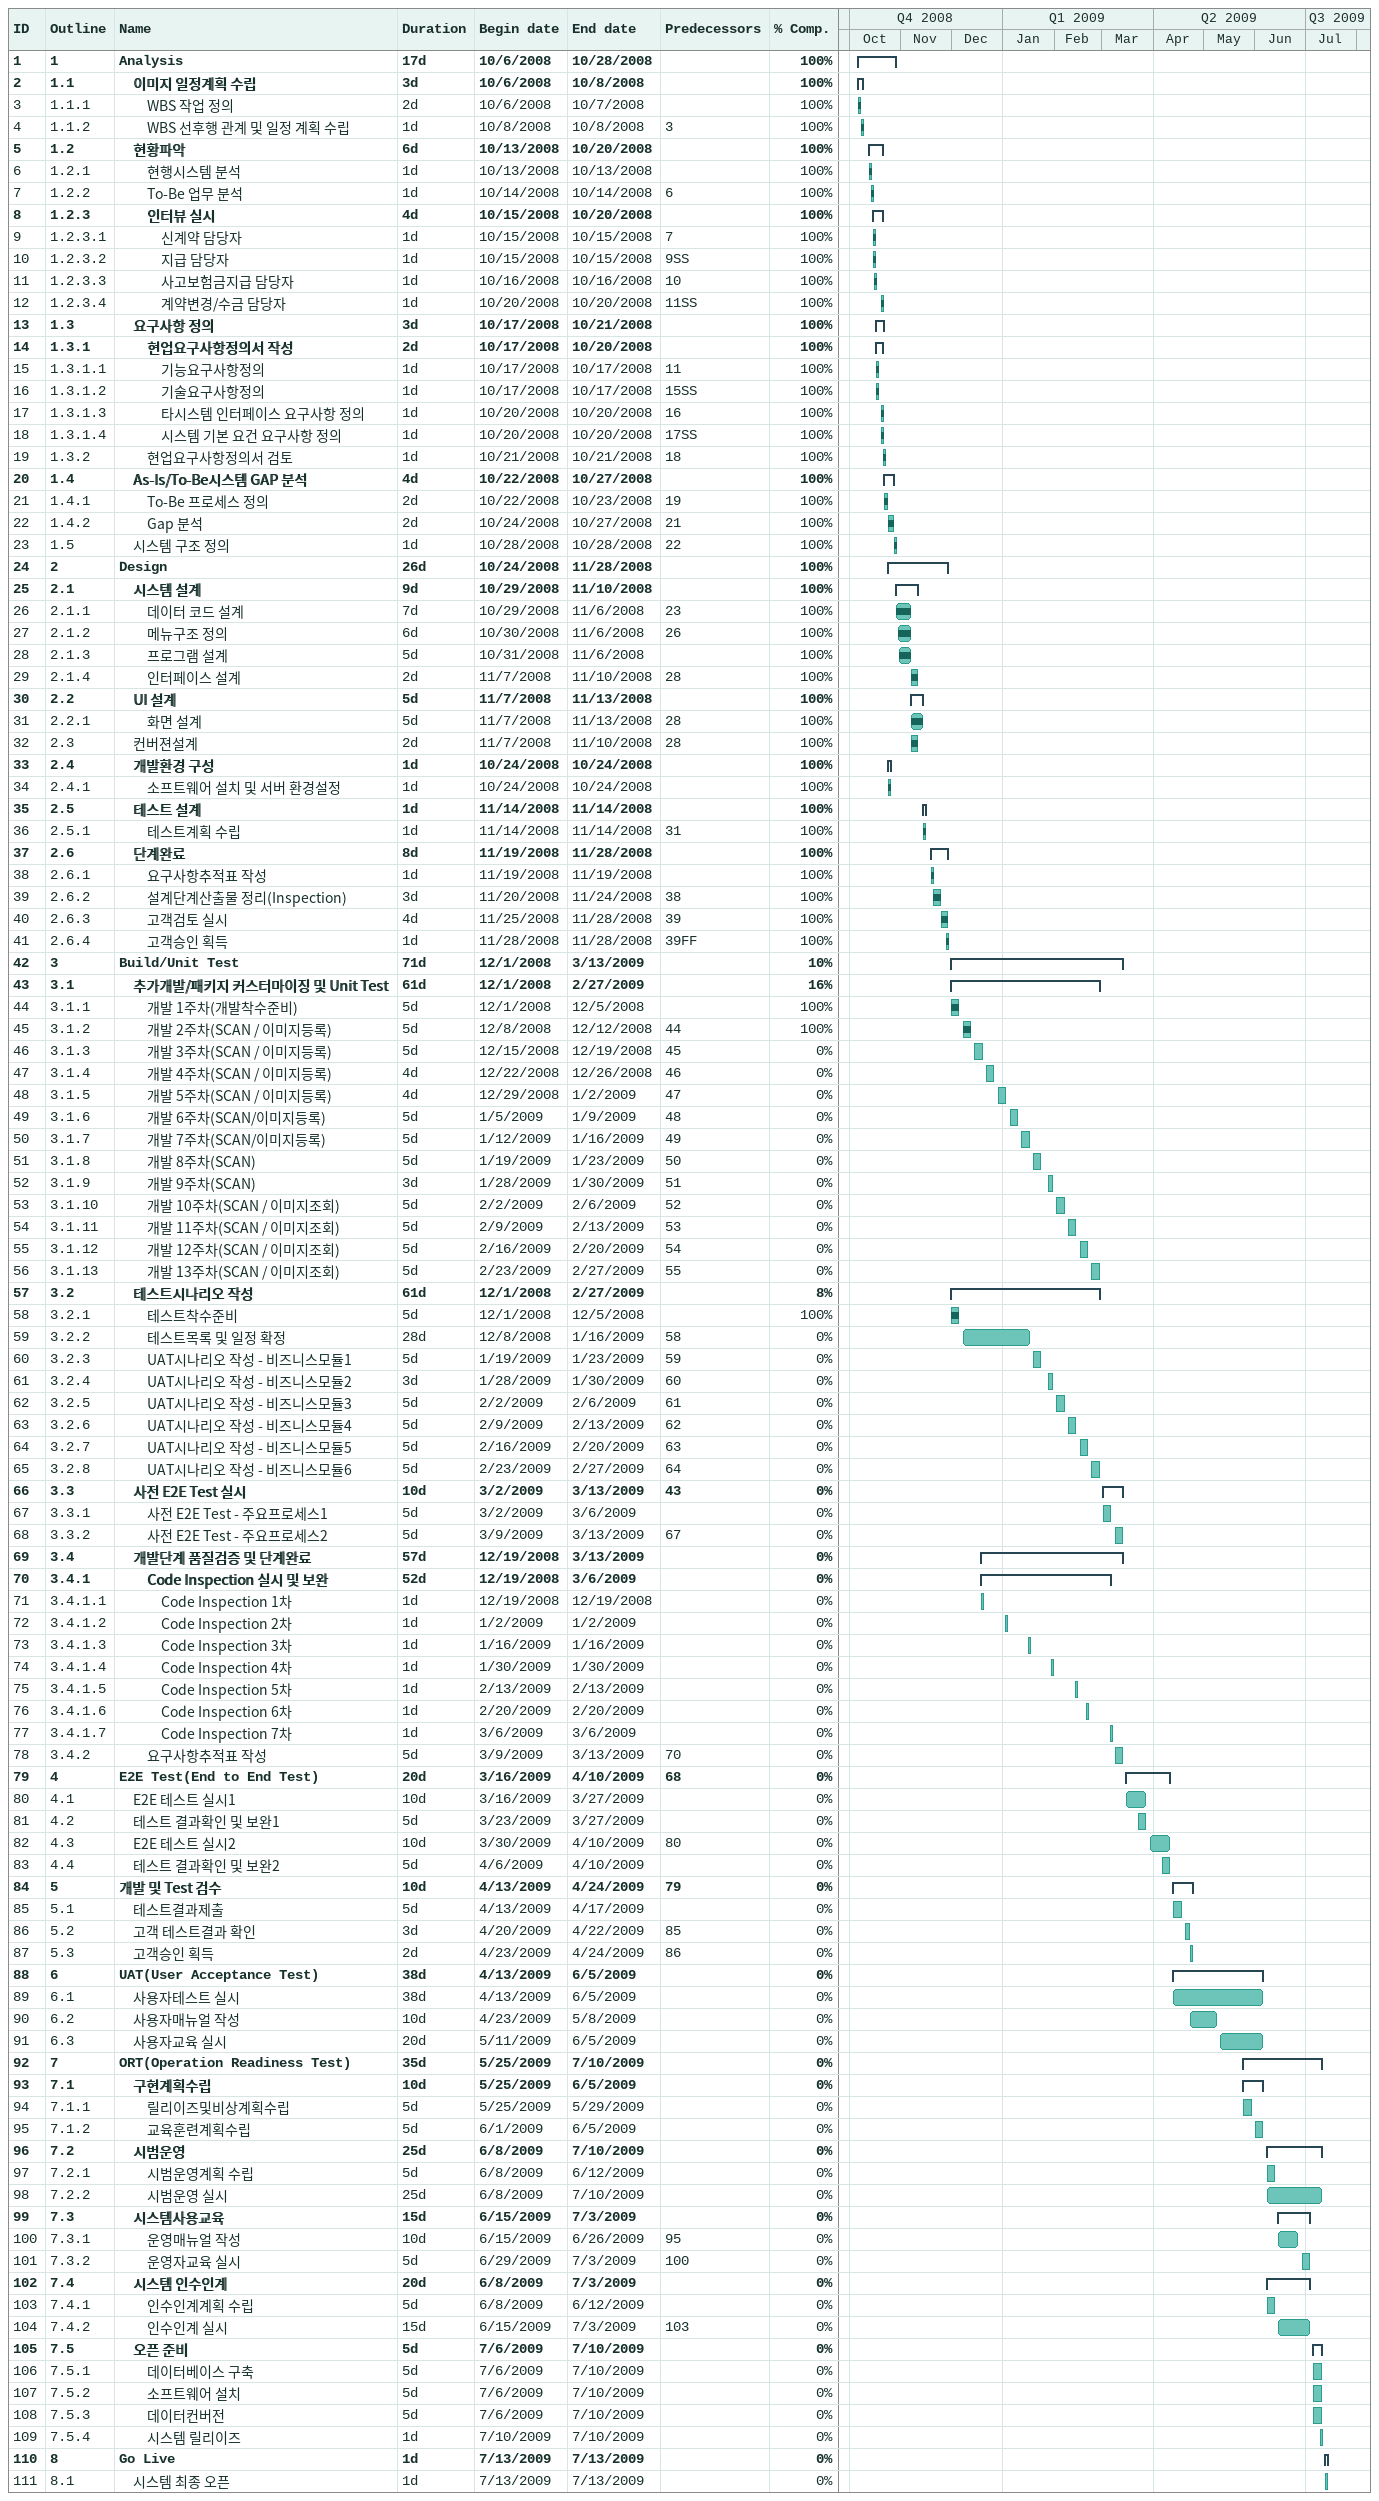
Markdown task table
| ID | WBS | Task | Duration | Start | Finish | Predecessors | % complete |
|---|---|---|---|---|---|---|---|
| 1 | 1 | **Analysis** | 17d | 2008-10-06 | 2008-10-28 |  | 100 |
| 2 | 1.1 | **이미지 일정계획 수립** | 3d | 2008-10-06 | 2008-10-08 |  | 100 |
| 3 | 1.1.1 | WBS 작업 정의 | 2d | 2008-10-06 | 2008-10-07 |  | 100 |
| 4 | 1.1.2 | WBS 선후행 관계 및 일정 계획 수립 | 1d | 2008-10-08 | 2008-10-08 | 3 | 100 |
| 5 | 1.2 | **현황파악** | 6d | 2008-10-13 | 2008-10-20 |  | 100 |
| 6 | 1.2.1 | 현행시스템 분석 | 1d | 2008-10-13 | 2008-10-13 |  | 100 |
| 7 | 1.2.2 | To-Be 업무 분석 | 1d | 2008-10-14 | 2008-10-14 | 6 | 100 |
| 8 | 1.2.3 | **인터뷰 실시** | 4d | 2008-10-15 | 2008-10-20 |  | 100 |
| 9 | 1.2.3.1 | 신계약 담당자 | 1d | 2008-10-15 | 2008-10-15 | 7 | 100 |
| 10 | 1.2.3.2 | 지급 담당자 | 1d | 2008-10-15 | 2008-10-15 | 9SS | 100 |
| 11 | 1.2.3.3 | 사고보험금지급 담당자 | 1d | 2008-10-16 | 2008-10-16 | 10 | 100 |
| 12 | 1.2.3.4 | 계약변경/수금 담당자 | 1d | 2008-10-20 | 2008-10-20 | 11SS | 100 |
| 13 | 1.3 | **요구사항 정의** | 3d | 2008-10-17 | 2008-10-21 |  | 100 |
| 14 | 1.3.1 | **현업요구사항정의서 작성** | 2d | 2008-10-17 | 2008-10-20 |  | 100 |
| 15 | 1.3.1.1 | 기능요구사항정의 | 1d | 2008-10-17 | 2008-10-17 | 11 | 100 |
| 16 | 1.3.1.2 | 기술요구사항정의 | 1d | 2008-10-17 | 2008-10-17 | 15SS | 100 |
| 17 | 1.3.1.3 | 타시스템 인터페이스 요구사항 정의 | 1d | 2008-10-20 | 2008-10-20 | 16 | 100 |
| 18 | 1.3.1.4 | 시스템 기본 요건 요구사항 정의 | 1d | 2008-10-20 | 2008-10-20 | 17SS | 100 |
| 19 | 1.3.2 | 현업요구사항정의서 검토 | 1d | 2008-10-21 | 2008-10-21 | 18 | 100 |
| 20 | 1.4 | **As-Is/To-Be시스템 GAP 분석** | 4d | 2008-10-22 | 2008-10-27 |  | 100 |
| 21 | 1.4.1 | To-Be 프로세스 정의 | 2d | 2008-10-22 | 2008-10-23 | 19 | 100 |
| 22 | 1.4.2 | Gap 분석 | 2d | 2008-10-24 | 2008-10-27 | 21 | 100 |
| 23 | 1.5 | 시스템 구조 정의 | 1d | 2008-10-28 | 2008-10-28 | 22 | 100 |
| 24 | 2 | **Design** | 26d | 2008-10-24 | 2008-11-28 |  | 100 |
| 25 | 2.1 | **시스템 설계** | 9d | 2008-10-29 | 2008-11-10 |  | 100 |
| 26 | 2.1.1 | 데이터 코드 설계 | 7d | 2008-10-29 | 2008-11-06 | 23 | 100 |
| 27 | 2.1.2 | 메뉴구조 정의 | 6d | 2008-10-30 | 2008-11-06 | 26 | 100 |
| 28 | 2.1.3 | 프로그램 설계 | 5d | 2008-10-31 | 2008-11-06 |  | 100 |
| 29 | 2.1.4 | 인터페이스 설계 | 2d | 2008-11-07 | 2008-11-10 | 28 | 100 |
| 30 | 2.2 | **UI 설계** | 5d | 2008-11-07 | 2008-11-13 |  | 100 |
| 31 | 2.2.1 | 화면 설계 | 5d | 2008-11-07 | 2008-11-13 | 28 | 100 |
| 32 | 2.3 | 컨버젼설계 | 2d | 2008-11-07 | 2008-11-10 | 28 | 100 |
| 33 | 2.4 | **개발환경 구성** | 1d | 2008-10-24 | 2008-10-24 |  | 100 |
| 34 | 2.4.1 | 소프트웨어 설치 및 서버 환경설정 | 1d | 2008-10-24 | 2008-10-24 |  | 100 |
| 35 | 2.5 | **테스트 설계** | 1d | 2008-11-14 | 2008-11-14 |  | 100 |
| 36 | 2.5.1 | 테스트계획 수립 | 1d | 2008-11-14 | 2008-11-14 | 31 | 100 |
| 37 | 2.6 | **단계완료** | 8d | 2008-11-19 | 2008-11-28 |  | 100 |
| 38 | 2.6.1 | 요구사항추적표 작성 | 1d | 2008-11-19 | 2008-11-19 |  | 100 |
| 39 | 2.6.2 | 설계단계산출물 정리(Inspection) | 3d | 2008-11-20 | 2008-11-24 | 38 | 100 |
| 40 | 2.6.3 | 고객검토 실시 | 4d | 2008-11-25 | 2008-11-28 | 39 | 100 |
| 41 | 2.6.4 | 고객승인 획득 | 1d | 2008-11-28 | 2008-11-28 | 39FF | 100 |
| 42 | 3 | **Build/Unit Test** | 71d | 2008-12-01 | 2009-03-13 |  | 10 |
| 43 | 3.1 | **추가개발/패키지 커스터마이징 및 Unit Test** | 61d | 2008-12-01 | 2009-02-27 |  | 16 |
| 44 | 3.1.1 | 개발 1주차(개발착수준비) | 5d | 2008-12-01 | 2008-12-05 |  | 100 |
| 45 | 3.1.2 | 개발 2주차(SCAN / 이미지등록) | 5d | 2008-12-08 | 2008-12-12 | 44 | 100 |
| 46 | 3.1.3 | 개발 3주차(SCAN / 이미지등록) | 5d | 2008-12-15 | 2008-12-19 | 45 | 0 |
| 47 | 3.1.4 | 개발 4주차(SCAN / 이미지등록) | 4d | 2008-12-22 | 2008-12-26 | 46 | 0 |
| 48 | 3.1.5 | 개발 5주차(SCAN / 이미지등록) | 4d | 2008-12-29 | 2009-01-02 | 47 | 0 |
| 49 | 3.1.6 | 개발 6주차(SCAN/이미지등록) | 5d | 2009-01-05 | 2009-01-09 | 48 | 0 |
| 50 | 3.1.7 | 개발 7주차(SCAN/이미지등록) | 5d | 2009-01-12 | 2009-01-16 | 49 | 0 |
| 51 | 3.1.8 | 개발 8주차(SCAN) | 5d | 2009-01-19 | 2009-01-23 | 50 | 0 |
| 52 | 3.1.9 | 개발 9주차(SCAN) | 3d | 2009-01-28 | 2009-01-30 | 51 | 0 |
| 53 | 3.1.10 | 개발 10주차(SCAN / 이미지조회) | 5d | 2009-02-02 | 2009-02-06 | 52 | 0 |
| 54 | 3.1.11 | 개발 11주차(SCAN / 이미지조회) | 5d | 2009-02-09 | 2009-02-13 | 53 | 0 |
| 55 | 3.1.12 | 개발 12주차(SCAN / 이미지조회) | 5d | 2009-02-16 | 2009-02-20 | 54 | 0 |
| 56 | 3.1.13 | 개발 13주차(SCAN / 이미지조회) | 5d | 2009-02-23 | 2009-02-27 | 55 | 0 |
| 57 | 3.2 | **테스트시나리오 작성** | 61d | 2008-12-01 | 2009-02-27 |  | 8 |
| 58 | 3.2.1 | 테스트착수준비 | 5d | 2008-12-01 | 2008-12-05 |  | 100 |
| 59 | 3.2.2 | 테스트목록 및 일정 확정 | 28d | 2008-12-08 | 2009-01-16 | 58 | 0 |
| 60 | 3.2.3 | UAT시나리오 작성 - 비즈니스모듈1 | 5d | 2009-01-19 | 2009-01-23 | 59 | 0 |
| 61 | 3.2.4 | UAT시나리오 작성 - 비즈니스모듈2 | 3d | 2009-01-28 | 2009-01-30 | 60 | 0 |
| 62 | 3.2.5 | UAT시나리오 작성 - 비즈니스모듈3 | 5d | 2009-02-02 | 2009-02-06 | 61 | 0 |
| 63 | 3.2.6 | UAT시나리오 작성 - 비즈니스모듈4 | 5d | 2009-02-09 | 2009-02-13 | 62 | 0 |
| 64 | 3.2.7 | UAT시나리오 작성 - 비즈니스모듈5 | 5d | 2009-02-16 | 2009-02-20 | 63 | 0 |
| 65 | 3.2.8 | UAT시나리오 작성 - 비즈니스모듈6 | 5d | 2009-02-23 | 2009-02-27 | 64 | 0 |
| 66 | 3.3 | **사전 E2E Test 실시** | 10d | 2009-03-02 | 2009-03-13 | 43 | 0 |
| 67 | 3.3.1 | 사전 E2E Test - 주요프로세스1 | 5d | 2009-03-02 | 2009-03-06 |  | 0 |
| 68 | 3.3.2 | 사전 E2E Test - 주요프로세스2 | 5d | 2009-03-09 | 2009-03-13 | 67 | 0 |
| 69 | 3.4 | **개발단계 품질검증 및 단계완료** | 57d | 2008-12-19 | 2009-03-13 |  | 0 |
| 70 | 3.4.1 | **Code Inspection 실시 및 보완** | 52d | 2008-12-19 | 2009-03-06 |  | 0 |
| 71 | 3.4.1.1 | Code Inspection 1차 | 1d | 2008-12-19 | 2008-12-19 |  | 0 |
| 72 | 3.4.1.2 | Code Inspection 2차 | 1d | 2009-01-02 | 2009-01-02 |  | 0 |
| 73 | 3.4.1.3 | Code Inspection 3차 | 1d | 2009-01-16 | 2009-01-16 |  | 0 |
| 74 | 3.4.1.4 | Code Inspection 4차 | 1d | 2009-01-30 | 2009-01-30 |  | 0 |
| 75 | 3.4.1.5 | Code Inspection 5차 | 1d | 2009-02-13 | 2009-02-13 |  | 0 |
| 76 | 3.4.1.6 | Code Inspection 6차 | 1d | 2009-02-20 | 2009-02-20 |  | 0 |
| 77 | 3.4.1.7 | Code Inspection 7차 | 1d | 2009-03-06 | 2009-03-06 |  | 0 |
| 78 | 3.4.2 | 요구사항추적표 작성 | 5d | 2009-03-09 | 2009-03-13 | 70 | 0 |
| 79 | 4 | **E2E Test(End to End Test)** | 20d | 2009-03-16 | 2009-04-10 | 68 | 0 |
| 80 | 4.1 | E2E 테스트 실시1 | 10d | 2009-03-16 | 2009-03-27 |  | 0 |
| 81 | 4.2 | 테스트 결과확인 및 보완1 | 5d | 2009-03-23 | 2009-03-27 |  | 0 |
| 82 | 4.3 | E2E 테스트 실시2 | 10d | 2009-03-30 | 2009-04-10 | 80 | 0 |
| 83 | 4.4 | 테스트 결과확인 및 보완2 | 5d | 2009-04-06 | 2009-04-10 |  | 0 |
| 84 | 5 | **개발 및 Test 검수** | 10d | 2009-04-13 | 2009-04-24 | 79 | 0 |
| 85 | 5.1 | 테스트결과제출 | 5d | 2009-04-13 | 2009-04-17 |  | 0 |
| 86 | 5.2 | 고객 테스트결과 확인 | 3d | 2009-04-20 | 2009-04-22 | 85 | 0 |
| 87 | 5.3 | 고객승인 획득 | 2d | 2009-04-23 | 2009-04-24 | 86 | 0 |
| 88 | 6 | **UAT(User Acceptance Test)** | 38d | 2009-04-13 | 2009-06-05 |  | 0 |
| 89 | 6.1 | 사용자테스트 실시 | 38d | 2009-04-13 | 2009-06-05 |  | 0 |
| 90 | 6.2 | 사용자매뉴얼 작성 | 10d | 2009-04-23 | 2009-05-08 |  | 0 |
| 91 | 6.3 | 사용자교육 실시 | 20d | 2009-05-11 | 2009-06-05 |  | 0 |
| 92 | 7 | **ORT(Operation Readiness Test)** | 35d | 2009-05-25 | 2009-07-10 |  | 0 |
| 93 | 7.1 | **구현계획수립** | 10d | 2009-05-25 | 2009-06-05 |  | 0 |
| 94 | 7.1.1 | 릴리이즈및비상계획수립 | 5d | 2009-05-25 | 2009-05-29 |  | 0 |
| 95 | 7.1.2 | 교육훈련계획수립 | 5d | 2009-06-01 | 2009-06-05 |  | 0 |
| 96 | 7.2 | **시범운영** | 25d | 2009-06-08 | 2009-07-10 |  | 0 |
| 97 | 7.2.1 | 시범운영계획 수립 | 5d | 2009-06-08 | 2009-06-12 |  | 0 |
| 98 | 7.2.2 | 시범운영 실시 | 25d | 2009-06-08 | 2009-07-10 |  | 0 |
| 99 | 7.3 | **시스템사용교육** | 15d | 2009-06-15 | 2009-07-03 |  | 0 |
| 100 | 7.3.1 | 운영매뉴얼 작성 | 10d | 2009-06-15 | 2009-06-26 | 95 | 0 |
| 101 | 7.3.2 | 운영자교육 실시 | 5d | 2009-06-29 | 2009-07-03 | 100 | 0 |
| 102 | 7.4 | **시스템 인수인계** | 20d | 2009-06-08 | 2009-07-03 |  | 0 |
| 103 | 7.4.1 | 인수인계계획 수립 | 5d | 2009-06-08 | 2009-06-12 |  | 0 |
| 104 | 7.4.2 | 인수인계 실시 | 15d | 2009-06-15 | 2009-07-03 | 103 | 0 |
| 105 | 7.5 | **오픈 준비** | 5d | 2009-07-06 | 2009-07-10 |  | 0 |
| 106 | 7.5.1 | 데이터베이스 구축 | 5d | 2009-07-06 | 2009-07-10 |  | 0 |
| 107 | 7.5.2 | 소프트웨어 설치 | 5d | 2009-07-06 | 2009-07-10 |  | 0 |
| 108 | 7.5.3 | 데이터컨버전 | 5d | 2009-07-06 | 2009-07-10 |  | 0 |
| 109 | 7.5.4 | 시스템 릴리이즈 | 1d | 2009-07-10 | 2009-07-10 |  | 0 |
| 110 | 8 | **Go Live** | 1d | 2009-07-13 | 2009-07-13 |  | 0 |
| 111 | 8.1 | 시스템 최종 오픈 | 1d | 2009-07-13 | 2009-07-13 |  | 0 |
